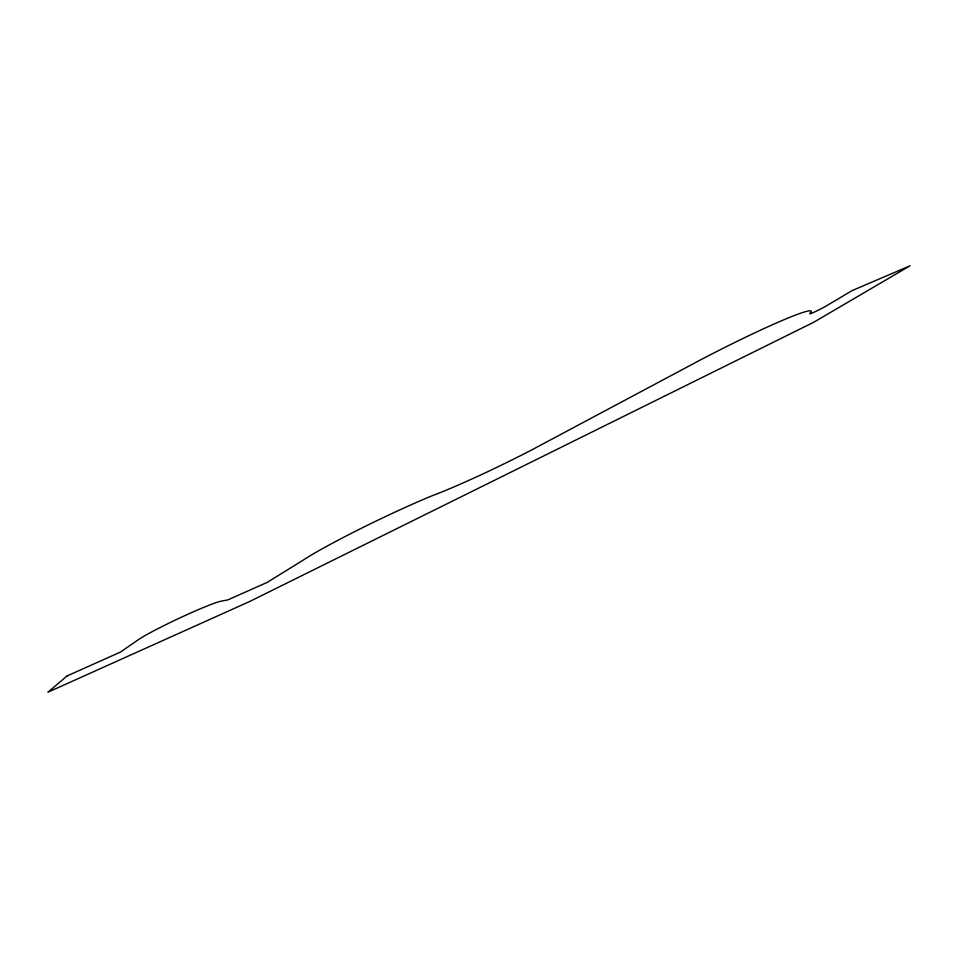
<?xml version="1.0" encoding="UTF-8"?>
<svg xmlns="http://www.w3.org/2000/svg" width="958" height="958" viewBox="0 0 958 958"><rect width="100%" height="100%" fill="white"/><g stroke="black" fill="none" stroke-linecap="round" stroke-linejoin="round"><path stroke-width="1.44" d="M67.084 675.929L47.9 692.227L249.463 601.6L813.641 322.307L910.1 265.773L852.021 290.645L828.371 304.704A11.64 0.766 -27.1 0 1 815.557 311.506A11.64 0.766 -27.1 0 1 809.953 313.374A100.494 6.79 -26.9 0 0 700.921 359.681L530.9 450.356A102.386 7.664 -26.2 0 1 433.04 495.382A92.555 6.323 -25.8 0 0 302.92 560.298L267.198 582.38L227.729 599.936L221.693 601.073A48.307 3.245 -25.2 0 0 182.415 616.748A48.307 3.245 -25.2 0 0 138.611 639.513L120.445 652.087L67.084 675.929"/></g></svg>
